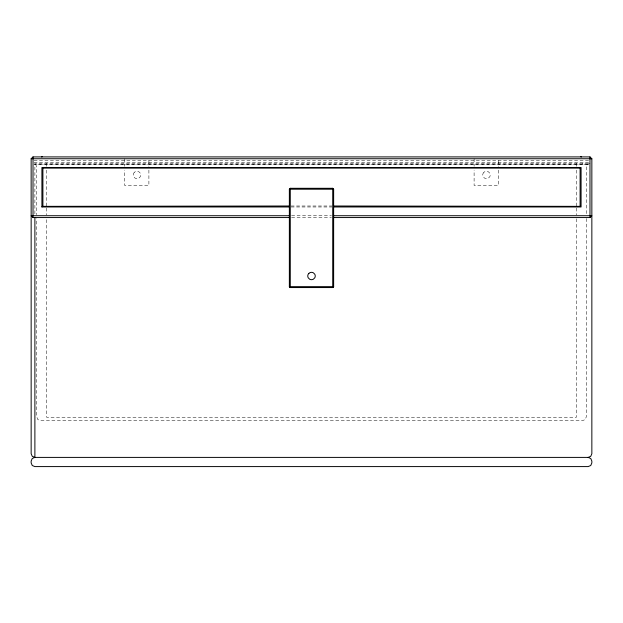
<?xml version="1.0" encoding="UTF-8"?>
<svg xmlns="http://www.w3.org/2000/svg" width="623" height="623" viewBox="0 0 623 623"><rect width="100%" height="100%" fill="white"/><g stroke="black" fill="none" stroke-linecap="round" stroke-linejoin="round"><path stroke-width="0.47" stroke-dasharray="3.12 2.34" d="M589.981 163.343L587.341 164.417L586.243 167.019L586.243 214.67M33.992 160.586L589.008 160.586M33.992 162.424L589.008 162.424M588.112 163.343L34.888 163.343L34.888 214.639M33.992 164.262L589.008 164.262M587.341 164.417L35.659 164.417L36.757 167.019L36.757 214.67M291.066 206.003L331.934 206.003M291.066 206.976L331.934 206.976M291.572 215.722L331.428 215.722M291.572 217.559L331.428 217.559M586.243 218.564L586.243 416.966L585.145 419.567L582.505 420.642L40.495 420.642L37.855 419.567L36.757 416.966L36.757 218.564M582.505 163.343L582.505 164.417M576.376 163.343L576.376 166.263M576.376 170.157L576.376 207.124M576.376 208.098L576.376 214.904M576.376 218.798L576.376 417.27L46.624 417.27L46.624 218.798M498.4 160.586L498.4 166.31M498.4 170.126L498.4 185.397L474.103 185.397L474.103 170.126M474.103 158.748L474.103 166.31M148.897 160.586L148.897 166.31M148.897 170.126L148.897 185.397L124.6 185.397L124.6 170.126M124.6 158.748L124.6 166.31M46.624 163.343L46.624 166.263M46.624 170.157L46.624 207.124M46.624 208.098L46.624 214.904M134.35 172.361L133.75 173.124A3.621 3.621 0 0 0 133.75 176.8L135.121 178.139A3.793 3.793 0 0 0 138.859 178.139L140.23 176.8A3.621 3.621 0 0 0 140.23 173.124L138.859 171.777A3.793 3.793 0 0 0 135.121 171.777L134.35 172.361M483.853 172.361L483.253 173.124A3.621 3.621 0 0 0 483.253 176.8L484.624 178.139A3.793 3.793 0 0 0 488.362 178.139L489.733 176.8A3.621 3.621 0 0 0 489.733 173.124L488.362 171.777A3.793 3.793 0 0 0 484.624 171.777L483.853 172.361"/><path stroke-width="0.93" d="M41.531 156.91L42.481 156.661M580.519 156.661L581.469 156.91M31.15 158.748L33.019 156.91L589.981 156.91L591.85 158.748L591.85 453.723L590.752 456.324L588.112 457.399L34.888 457.399L32.248 456.324L31.15 453.723L31.15 158.748L591.85 158.748M333.881 206.976L581.088 206.976L581.088 167.494L41.912 167.494L41.912 206.976L42.271 206.626M42.551 206.353L289.119 206.003M289.352 189.213L290.287 188.294L332.713 188.294L333.648 189.213L333.648 286.65L332.713 287.569L290.287 287.569L289.352 286.65L289.352 189.213L333.648 189.213M42.551 168.117L580.449 168.117M333.367 217.559L589.981 217.559L591.85 215.722L333.367 215.722M332.713 287.452L333.648 286.541L332.713 286.479M290.287 286.479L289.352 286.541L290.287 287.452M333.648 286.65L289.352 286.65M333.881 206.003L580.449 206.353M41.912 206.976L289.119 206.976M289.633 215.722L31.15 215.722L33.019 217.559L289.633 217.559M588.112 457.399L590.752 458.473L591.85 461.075L591.85 462.912L590.752 465.513L588.112 466.588L34.888 466.588L32.248 465.513L31.15 462.912L31.15 461.075L32.248 458.473L34.888 457.399L34.888 217.559M589.981 156.91L589.981 217.559M580.099 168.467L580.099 206.003M332.713 188.294L332.713 287.569M290.287 188.294L290.287 287.569M42.901 168.467L42.901 206.003M33.019 156.91L33.019 217.559M308.86 273.411L308.26 274.175A3.621 3.621 0 0 0 308.26 277.85L309.631 279.197A3.793 3.793 0 0 0 313.369 279.197L314.74 277.85A3.621 3.621 0 0 0 314.74 274.175L313.369 272.827A3.793 3.793 0 0 0 309.631 272.827L308.86 273.411"/></g></svg>
